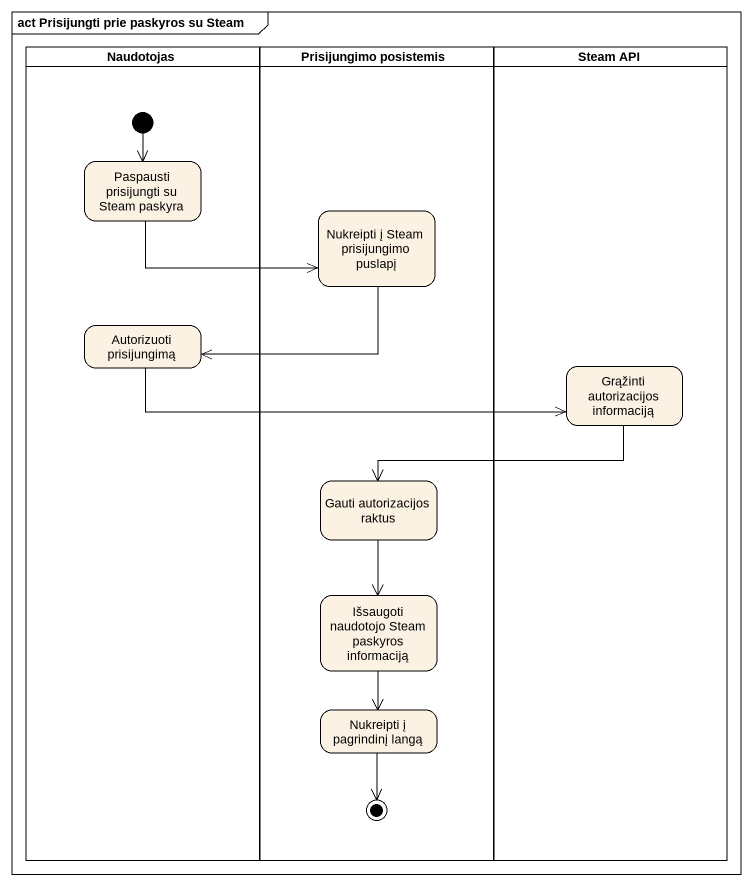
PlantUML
@startuml
mainframe act Prisijungti prie paskyros su Steam
hide empty description
state Naudotojas <<partition>> {
  state "Paspausti prisijungti su Steam paskyra" as Paspausti_prisijungti_su
  state "Autorizuoti prisijungimą" as Autorizuoti_prisijungimą
  [*] --> Paspausti_prisijungti_su
}
state "Prisijungimo posistemis" as Prisijungimo_posistemis <<partition>> {
  state "Nukreipti į Steam prisijungimo puslapį" as Nukreipti_į_Steam
  state "Gauti autorizacijos raktus" as Gauti_autorizacijos_raktus
  state "Išsaugoti naudotojo Steam paskyros informaciją" as Išsaugoti_naudotojo_Steam
  state "Nukreipti į pagrindinį langą" as Nukreipti_į_pagrindinį_langą
  Nukreipti_į_pagrindinį_langą --> [*]
}
state "Steam API" as Steam_API <<partition>> {
  state "Grąžinti autorizacijos informaciją" as Grąžinti_autorizacijos
}
Paspausti_prisijungti_su -right-> Nukreipti_į_Steam
Nukreipti_į_Steam -left-> Autorizuoti_prisijungimą
Autorizuoti_prisijungimą -right-> Grąžinti_autorizacijos
Grąžinti_autorizacijos -left-> Gauti_autorizacijos_raktus
Gauti_autorizacijos_raktus --> Išsaugoti_naudotojo_Steam
Išsaugoti_naudotojo_Steam --> Nukreipti_į_pagrindinį_langą
@enduml
